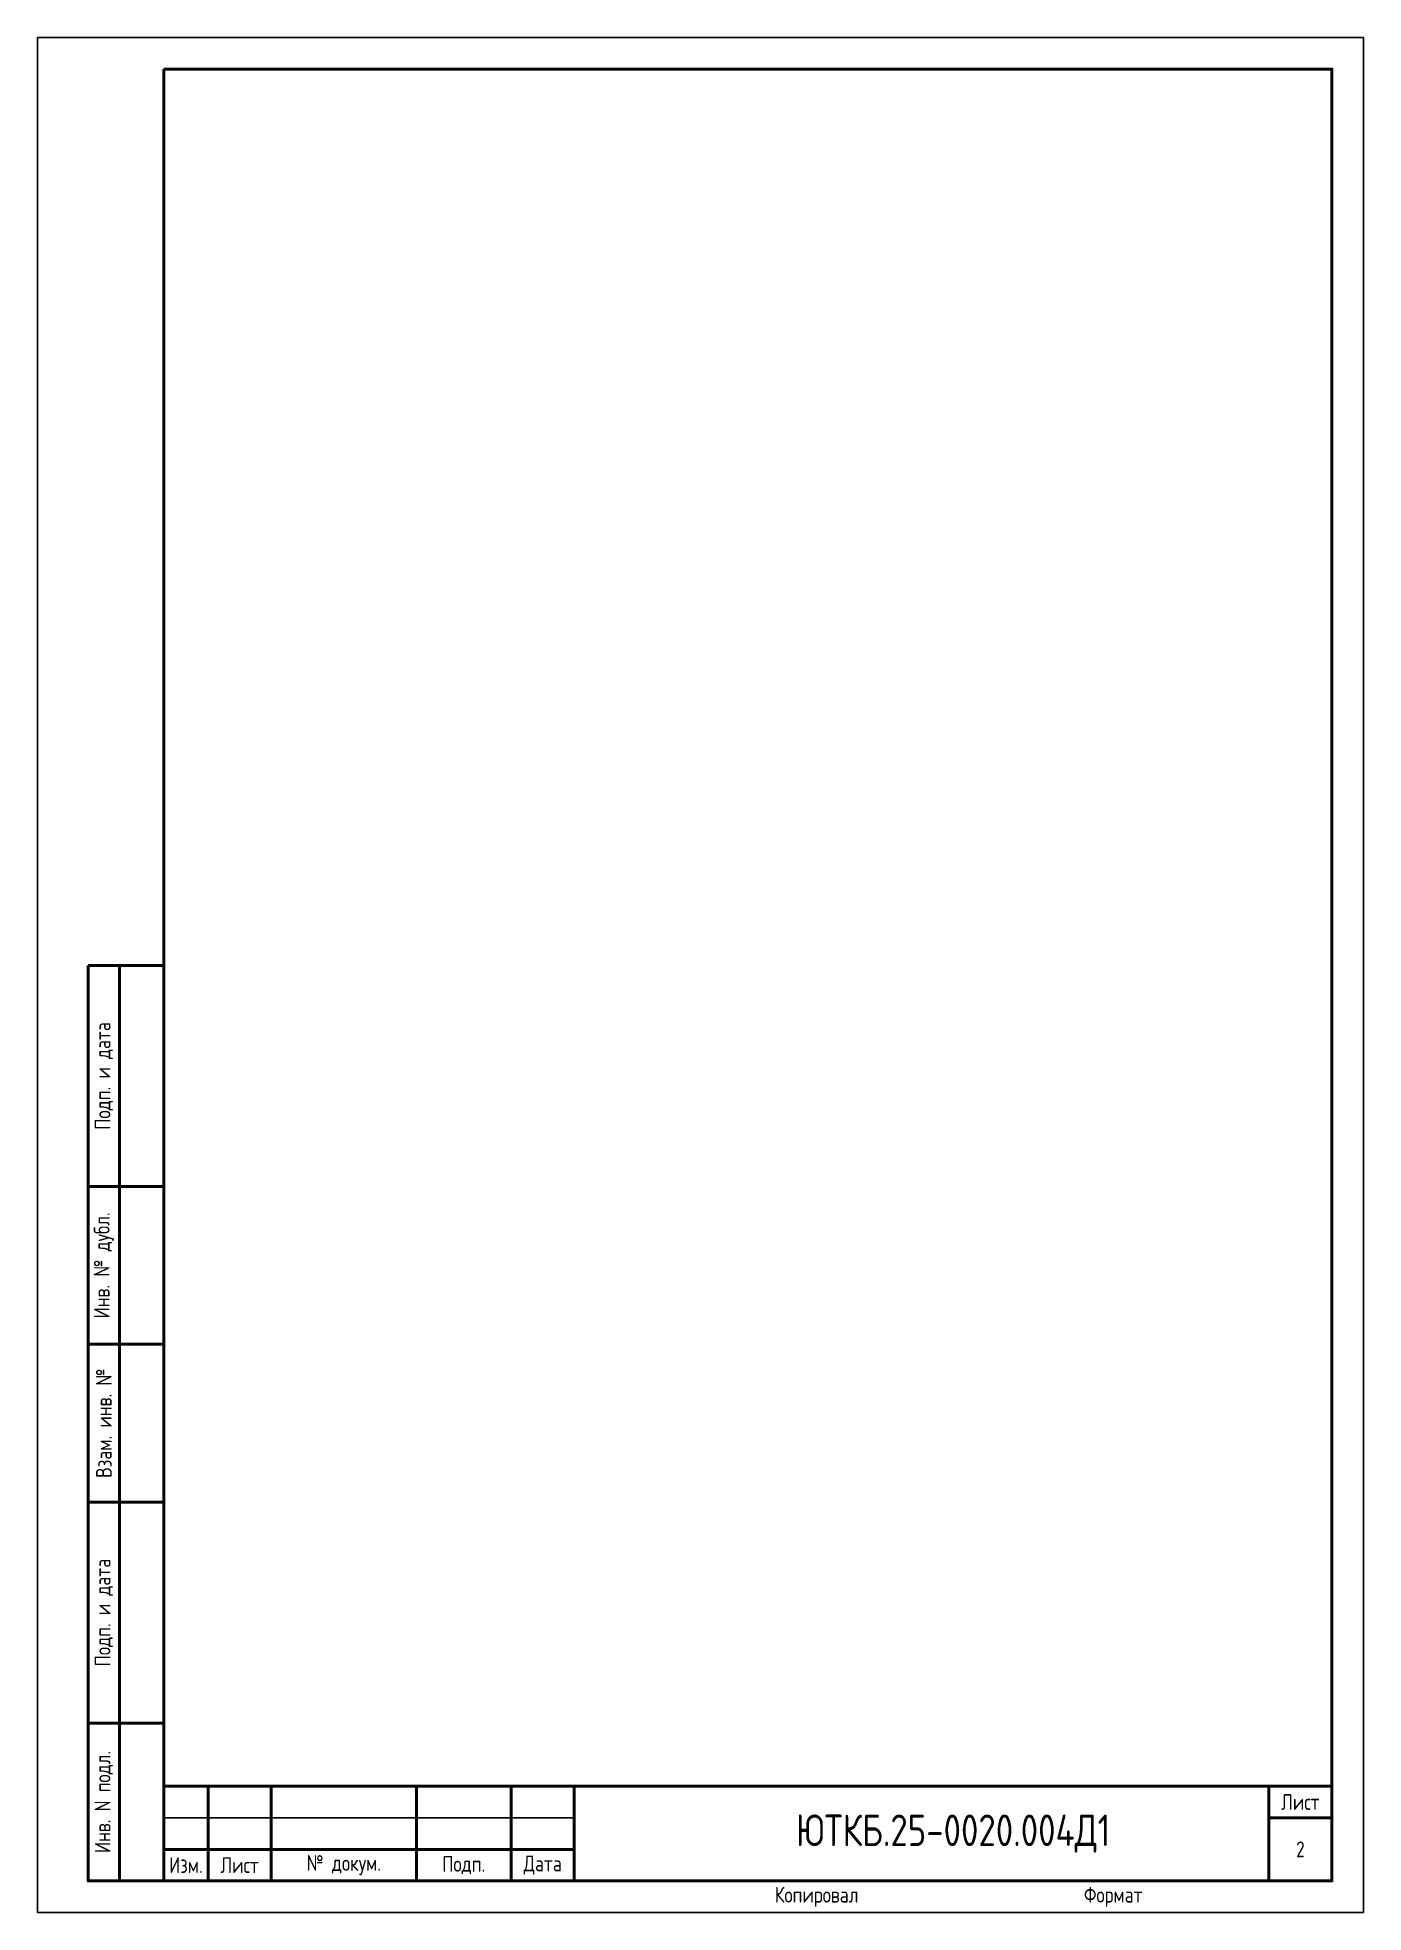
# Paper-space layout 'A4-2' of a CAD drawing. Header units: millimetres. Extents: x -439 to -322, y 22 to 188.
# The model-space entities are those that its viewports show. They can reach past a viewport. Long polylines and large blocks are cut down to what shows.
import ezdxf

# ---------------------------------------------------------------- set-up
doc = ezdxf.new("R2010")
doc.units = ezdxf.units.MM
doc.styles.add('Gost_type_A', font='GOST_A.TTF')

# ---------------------------------------------------------------- blocks, each defined once
blk = doc.blocks.new('Формат_А4')
blk.add_lwpolyline([(0, 297), (0, 0), (-210, 0), (-210, 297)], close=True)
at = {"lineweight": 50}
blk.add_lwpolyline([(-190, 292), (-5, 292), (-5, 5), (-190, 5)], close=True, dxfattribs=at)
blk = doc.blocks.new('Штамп левый нижний')
at = {"lineweight": 50}
for points in [[(-12, 145), (-7, 145), (-7, 110), (-12, 110)], [(-7, 145), (0, 145), (0, 110), (-7, 110)], [(-12, 110), (-7, 110), (-7, 85), (-12, 85)], [(-7, 110), (0, 110), (0, 85), (-7, 85)], [(-12, 85), (-7, 85), (-7, 60), (-12, 60)], [(-7, 85), (0, 85), (0, 60), (-7, 60)], [(-12, 60), (-7, 60), (-7, 25), (-12, 25)], [(-7, 60), (0, 60), (0, 25), (-7, 25)], [(-12, 25), (-7, 25), (-7, 0), (-12, 0)], [(-7, 25), (0, 25), (0, 0), (-7, 0)]]:
    blk.add_lwpolyline(points, close=True, dxfattribs=at)
at = {"char_height": 2.5, "attachment_point": 5, "rotation": 90, "style": 'Gost_type_A'}
for s, insert, width in [('Подп. и дата', (-9.5, 127.5), 35), ('Инв. № дубл.', (-9.5, 97.5), 25), ('Взам. инв. №', (-9.5, 72.5), 25), ('Подп. и дата', (-9.5, 42.5), 35), ('Инв. N подл.', (-9.5, 12.5), 25)]:
    blk.add_mtext(s, dxfattribs=dict(at, insert=insert, width=width))
blk = doc.blocks.new('Штамп малый нижний')
at = {"lineweight": 50}
for points in [[(-185, 15), (-178, 15), (-178, 5), (-185, 5)], [(-178, 15), (-168, 15), (-168, 5), (-178, 5)], [(-168, 15), (-145, 15), (-145, 5), (-168, 5)], [(-145, 15), (-130, 15), (-130, 5), (-145, 5)], [(-130, 15), (-120, 15), (-120, 5), (-130, 5)], [(-120, 15), (-10, 15), (-10, 0), (-120, 0)], [(-10, 15), (0, 15), (0, 10), (-10, 10)], [(-10, 10), (0, 10), (0, 0), (-10, 0)], [(-185, 5), (-178, 5), (-178, 0), (-185, 0)], [(-178, 5), (-168, 5), (-168, 0), (-178, 0)], [(-168, 5), (-145, 5), (-145, 0), (-168, 0)], [(-145, 5), (-130, 5), (-130, 0), (-145, 0)], [(-130, 5), (-120, 5), (-120, 0), (-130, 0)]]:
    blk.add_lwpolyline(points, close=True, dxfattribs=at)
for points in [[(-185, 15), (-178, 15), (-178, 10), (-185, 10)], [(-178, 15), (-168, 15), (-168, 10), (-178, 10)], [(-168, 15), (-145, 15), (-145, 10), (-168, 10)], [(-145, 15), (-130, 15), (-130, 10), (-145, 10)], [(-130, 15), (-120, 15), (-120, 10), (-130, 10)], [(-185, 10), (-178, 10), (-178, 5), (-185, 5)], [(-178, 10), (-168, 10), (-168, 5), (-178, 5)], [(-168, 10), (-145, 10), (-145, 5), (-168, 5)], [(-145, 10), (-130, 10), (-130, 5), (-145, 5)], [(-130, 10), (-120, 10), (-120, 5), (-130, 5)]]:
    blk.add_lwpolyline(points, close=True)
at = {"char_height": 2.5, "style": 'Gost_type_A'}
for s, insert, width, attachment_point in [('Лист', (-5, 12.5), 10, 5), ('Изм.', (-181.5, 2.5), 7, 5), ('Лист', (-173, 2.5), 10, 5), ('№ докум.', (-156.5, 2.5), 23, 5), ('Подп.', (-137.5, 2.5), 15, 5), ('Дата', (-125, 2.5), 10, 5), ('Копировал', (-75, -2.53), 13.1202, 6), ('Формат', (-30, -2.53), 13.1202, 6)]:
    blk.add_mtext(s, dxfattribs=dict(at, insert=insert, width=width, attachment_point=attachment_point))

msp = doc.modelspace()

# ---------------------------------------------------------------- block references
at = {"color": 1}
for name, p in [('Формат_А4', (-840, 0)), ('Формат_А4', (-630, 0)), ('Формат_А4', (-420, 0)), ('Штамп левый нижний', (-820, 5)), ('Штамп малый нижний', (-635, 5))]:
    msp.add_blockref(name, p, dxfattribs=at)

# ---------------------------------------------------------------- texts
at = {"color": 1, "insert": (-695, 12.5), "char_height": 5, "width": 120, "attachment_point": 5, "style": 'Gost_type_A'}
msp.add_mtext('{\\C256;ЮТКБ.25-0020.004Д1}', dxfattribs=at)
at = {"insert": (-640, 10), "char_height": 2.5, "width": 10, "attachment_point": 5, "style": 'Gost_type_A'}
msp.add_mtext('2', dxfattribs=at)

psp = doc.layouts.new('A4-2')

# ---------------------------------------------------------------- viewports
at = {"layer": '0'}
psp.add_viewport(center=(-380.64, 105.01), size=(117.59, 166.304), view_center_point=(-735, 148.5), view_height=297, dxfattribs=at)

doc.saveas('drawing.dxf')
